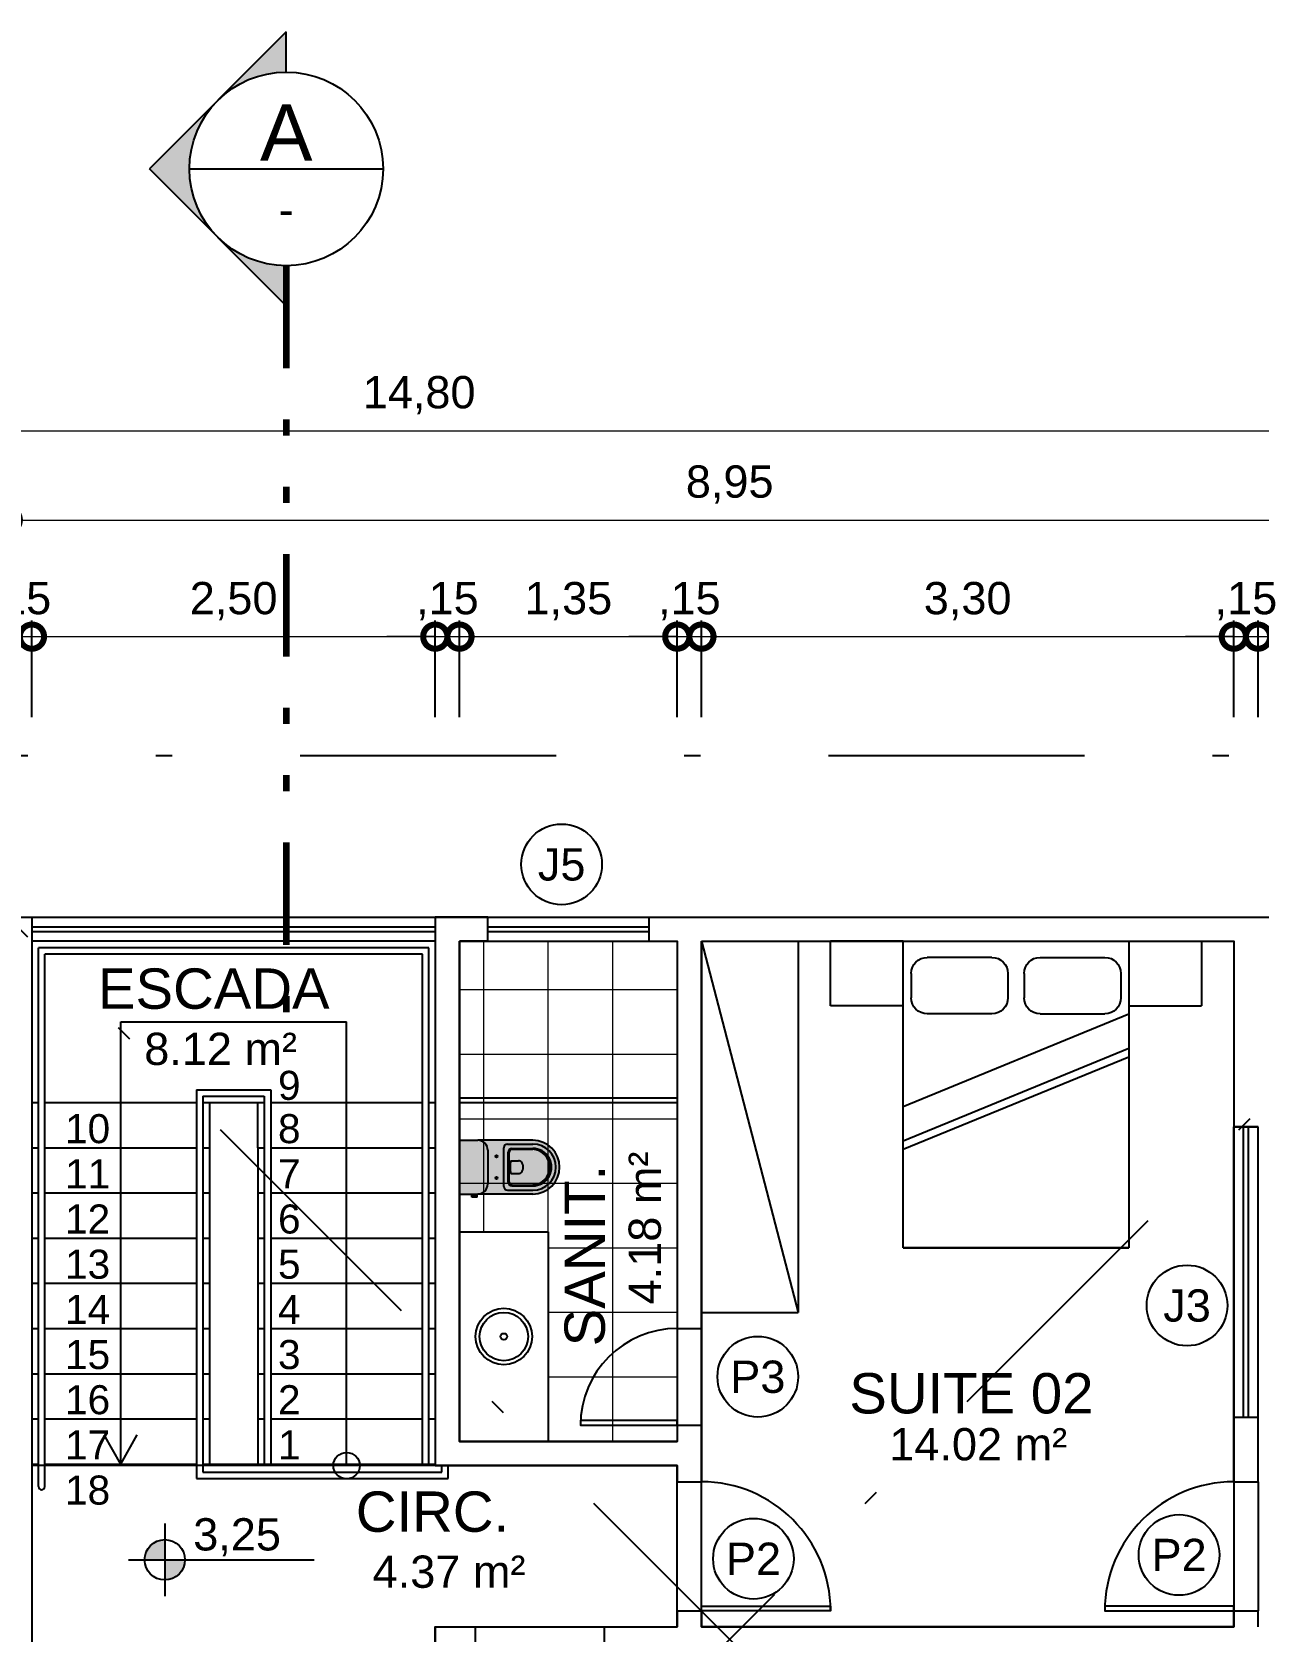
# Model space of a CAD drawing. Header units: metres. Extents: x 47788.9 to 47882.9, y 23411 to 23449.6.
# Drawn here: x 47798.4 to 47806, y 23425.49 to 23435.4 of the extents above; entities that cross this region are included whole.
import ezdxf
from ezdxf.enums import TextEntityAlignment as Align

# ---------------------------------------------------------------- set-up
doc = ezdxf.new("R2010")
doc.units = ezdxf.units.M
doc.header["$LTSCALE"] = 0.25
doc.linetypes.add('DASHDOT2', pattern=[12.7, 6.35, -3.175, 0, -3.175])
doc.linetypes.add('DIVIDEX2', pattern=[63.5, 25.4, -12.7, 0, -12.7, 0, -12.7])
for name, color, linetype in [('0 @ 0.1', 7, 'Continuous'), ('ARQ_ALV CT', 5, 'Continuous'), ('ARQ_ALV VS', 2, 'Continuous'), ('ARQ_ESQ CT', 30, 'Continuous'), ('ARQ_GRADIL', 2, 'Continuous'), ('ARQ_MOB 01', 1, 'Continuous'), ('ARQ_PISO 01', 1, 'Continuous'), ('ARQ_PROJ SUP', 1, 'DASHDOT2'), ('ARQ_SAN 01', 1, 'Continuous'), ('ARQ_SAN 02', 2, 'Continuous'), ('ARQ_SIMB 01', 1, 'Continuous'), ('ARQ_TXT 01', 1, 'Continuous'), ('LOUÇA', 2, 'Continuous'), ('SIMB_01', 1, 'Continuous'), ('SIMB_02', 2, 'Continuous'), ('SIMB_PREENCHIMENTO', 253, 'Continuous'), ('SIMB_TXT', 1, 'Continuous')]:
    doc.layers.add(name, color=color, linetype=linetype)
doc.layers.add('ARQ_0_AREAS', color=7, linetype='Continuous', true_color=0x5a1694, plot=False)
doc.layers.add('ARQ_0_AREAS @ 0.1', color=7, linetype='Continuous', true_color=0x5a1694, plot=False)
doc.layers.add('ARQ_CINZA 03', color=252, linetype='Continuous', lineweight=9)
doc.layers.add('SIMB_LCT', color=252, linetype='DIVIDEX2', lineweight=100)
doc.layers.add('ARQ_COTA_AZUL', color=5, linetype='Continuous', lineweight=20, true_color=0x0000ff)
doc.styles.add('Annot_1.8mm', font='arial.ttf', dxfattribs={"height": 1.8})
doc.styles.add('Annot_2.0mm', font='arial.ttf', dxfattribs={"height": 2})
doc.styles.add('Annot_2.5mm', font='arial.ttf', dxfattribs={"height": 2.5})
doc.styles.add('cota', font='arial.ttf')
doc.styles.add('SIMB', font='arial.ttf')
doc.dimstyles.new('Info 01 - annot', dxfattribs={"dimtxt": 2, "dimasz": 3, "dimexe": 1, "dimexo": 1, "dimgap": 1, "dimtad": 1, "dimzin": 4, "dimtxsty": 'cota', "dimblk": 'DOTSMALL', "dimcen": 2, "dimdle": 1, "dimclrd": 256, "dimclre": 256, "dimclrt": 1, "dimazin": 2, "dimtfac": 0.09, "dimtix": 1, "dimtmove": 2, "dimatfit": 2, "dimfxl": 5, "dimfxlon": 1, "dimtolj": 1, "dimtzin": 4, "dimlwd": -1, "dimarcsym": 1})

# ---------------------------------------------------------------- blocks, each defined once
blk = doc.blocks.new('VASO_BELL')
at = {"true_color": 0xffffff}
h = blk.add_hatch(color=7, dxfattribs=at)
h.dxf.hatch_style = 1
edge = h.paths.add_edge_path()
edge.add_line((0, 0), (0.37, 0))
edge.add_line((0.37, 0), (0.37, -0.126))
edge.add_line((0.37, -0.126), (0.37, -0.505))
edge.add_arc((0.185, -0.505), 0.185, -180, 0, ccw=False)
edge.add_line((0, -0.505), (0, -0.126))
edge.add_line((0, -0.126), (0, 0))
h = blk.add_hatch(color=7, dxfattribs=at)
h.dxf.hatch_style = 1
h.paths.add_polyline_path([(-0.007, -0.086), (-0.022, -0.086), (-0.022, -0.121), (-0.007, -0.121)])
h = blk.add_hatch(color=7, dxfattribs=at)
h.dxf.hatch_style = 1
h.paths.add_polyline_path([(0, -0.089), (-0.007, -0.089), (-0.007, -0.117), (0, -0.117)])
at = {"layer": 'ARQ_SAN 01'}
for p, q in [((0.056, -0.361), (0.056, -0.505)), ((0.062, -0.361), (0.062, -0.505)), ((0.082, -0.336), (0.288, -0.336)), ((0.082, -0.342), (0.288, -0.342)), ((0.141, -0.353), (0.141, -0.406)), ((0.229, -0.353), (0.229, -0.406)), ((0.308, -0.361), (0.308, -0.505)), ((0.314, -0.361), (0.314, -0.505))]:
    blk.add_line(p, q, dxfattribs=at)
for centre in [(0.11, -0.255), (0.26, -0.255)]:
    blk.add_circle(centre, 0.0075, dxfattribs=at)
for centre, radius, start, end in [((0.082, -0.361), 0.025, 90, 180), ((0.082, -0.361), 0.019, 90, 180), ((0.191, -0.592), 0.244, 91.4264, 101.8331), ((0.168, -0.406), 0.027, 180, 229.1678), ((0.185, -0.386), 0.053, 229.1678, 310.8322), ((0.179, -0.592), 0.244, 78.1669, 88.5736), ((0.202, -0.406), 0.027, 310.8322, 0), ((0.288, -0.361), 0.025, 0, 90), ((0.288, -0.361), 0.019, 0, 90), ((0.185, -0.505), 0.129, 179.7773, 0.2227), ((0.185, -0.499), 0.123, 182.6006, 357.3994)]:
    blk.add_arc(centre, radius, start, end, dxfattribs=at)
at = {"layer": 'ARQ_SAN 02'}
for p, q in [((0, 0), (0, -0.126)), ((0, 0), (0.37, 0)), ((0.37, 0), (0.37, -0.126)), ((-0.022, -0.086), (-0.007, -0.086)), ((-0.022, -0.121), (-0.022, -0.086)), ((-0.007, -0.121), (-0.007, -0.086)), ((0, -0.089), (-0.007, -0.089)), ((-0.022, -0.121), (-0.007, -0.121)), ((0, -0.117), (-0.007, -0.117)), ((0, -0.505), (0, -0.126)), ((0.301, -0.195), (0.069, -0.195)), ((0.37, -0.505), (0.37, -0.126)), ((0.051, -0.306), (0.319, -0.306)), ((0.026, -0.331), (0.026, -0.505)), ((0.344, -0.331), (0.344, -0.505))]:
    blk.add_line(p, q, dxfattribs=at)
for centre, radius, start, end in [((0.069, -0.126), 0.069, 180, 270), ((0.301, -0.126), 0.069, 270, 0), ((0.051, -0.331), 0.025, 90, 180), ((0.319, -0.331), 0.025, 0, 90), ((0.185, -0.505), 0.185, 180, 0), ((0.185, -0.505), 0.159, 180, 0)]:
    blk.add_arc(centre, radius, start, end, dxfattribs=at)
blk = doc.blocks.new('_DotSmall')
at = {"color": 0, "linetype": 'ByBlock', "const_width": 0.5}
blk.add_lwpolyline([(-0.0625, 0, 1), (0.0625, 0, 1)], format="xyb", close=True, dxfattribs=at)
blk = doc.blocks.new('*D34')
at = {"layer": 'ARQ_COTA_AZUL', "lineweight": -2, "transparency": 16777216}
for p, q in [((47798.2478, 23431.1508), (47798.2478, 23431.7508)), ((47798.3978, 23431.1508), (47798.3978, 23431.7508))]:
    blk.add_line(p, q, dxfattribs=at)
at = {"layer": 'ARQ_COTA_AZUL', "transparency": 16777216}
for p, q in [((47798.2478, 23431.6508), (47797.9478, 23431.6508)), ((47798.2478, 23431.6508), (47798.3978, 23431.6508)), ((47798.3978, 23431.6508), (47798.6978, 23431.6508))]:
    blk.add_line(p, q, dxfattribs=at)
at = {"layer": 'Defpoints', "color": 0, "transparency": 16777216}
for p in [(47798.3978, 23431.6508), (47798.2478, 23429.9128), (47798.3978, 23429.9128)]:
    blk.add_point(p, dxfattribs=at)
at = {"layer": 'ARQ_COTA_AZUL', "transparency": 16777216, "xscale": 0.3, "yscale": 0.3, "zscale": 0.3}
blk.add_blockref('_DotSmall', (47798.2478, 23431.6508), dxfattribs=at)
at = {"layer": 'ARQ_COTA_AZUL', "transparency": 16777216, "xscale": 0.3, "yscale": 0.3, "zscale": 0.3, "rotation": 180}
blk.add_blockref('_DotSmall', (47798.3978, 23431.6508), dxfattribs=at)
at = {"layer": 'ARQ_COTA_AZUL', "color": 1, "transparency": 16777216, "insert": (47798.3228, 23431.871), "char_height": 0.2, "attachment_point": 5, "style": 'cota'}
blk.add_mtext('\\A1;,15', dxfattribs=at)
blk = doc.blocks.new('*D35')
at = {"layer": 'ARQ_COTA_AZUL', "lineweight": -2, "transparency": 16777216}
for p, q in [((47798.3978, 23431.1508), (47798.3978, 23431.7508)), ((47800.8978, 23431.1508), (47800.8978, 23431.7508))]:
    blk.add_line(p, q, dxfattribs=at)
at = {"layer": 'ARQ_COTA_AZUL', "transparency": 16777216}
blk.add_line((47798.2978, 23431.6508), (47800.9978, 23431.6508), dxfattribs=at)
at = {"layer": 'Defpoints', "color": 0, "transparency": 16777216}
for p in [(47800.8978, 23431.6508), (47798.3978, 23429.9128), (47800.8978, 23429.9128)]:
    blk.add_point(p, dxfattribs=at)
at = {"layer": 'ARQ_COTA_AZUL', "transparency": 16777216, "xscale": 0.3, "yscale": 0.3, "zscale": 0.3, "rotation": 180}
blk.add_blockref('_DotSmall', (47798.3978, 23431.6508), dxfattribs=at)
at = {"layer": 'ARQ_COTA_AZUL', "transparency": 16777216, "xscale": 0.3, "yscale": 0.3, "zscale": 0.3}
blk.add_blockref('_DotSmall', (47800.8978, 23431.6508), dxfattribs=at)
at = {"layer": 'ARQ_COTA_AZUL', "color": 1, "transparency": 16777216, "insert": (47799.6478, 23431.871), "char_height": 0.2, "attachment_point": 5, "style": 'cota'}
blk.add_mtext('\\A1;2,50', dxfattribs=at)
blk = doc.blocks.new('*D36')
at = {"layer": 'ARQ_COTA_AZUL', "lineweight": -2, "transparency": 16777216}
for p, q in [((47800.8978, 23431.1508), (47800.8978, 23431.7508)), ((47801.0478, 23431.1508), (47801.0478, 23431.7508))]:
    blk.add_line(p, q, dxfattribs=at)
at = {"layer": 'ARQ_COTA_AZUL', "transparency": 16777216}
for p, q in [((47800.8978, 23431.6508), (47800.5978, 23431.6508)), ((47800.8978, 23431.6508), (47801.0478, 23431.6508)), ((47801.0478, 23431.6508), (47801.3478, 23431.6508))]:
    blk.add_line(p, q, dxfattribs=at)
at = {"layer": 'Defpoints', "color": 0, "transparency": 16777216}
for p in [(47801.0478, 23431.6508), (47800.8978, 23429.9128), (47801.0478, 23429.7628)]:
    blk.add_point(p, dxfattribs=at)
at = {"layer": 'ARQ_COTA_AZUL', "transparency": 16777216, "xscale": 0.3, "yscale": 0.3, "zscale": 0.3}
blk.add_blockref('_DotSmall', (47800.8978, 23431.6508), dxfattribs=at)
at = {"layer": 'ARQ_COTA_AZUL', "transparency": 16777216, "xscale": 0.3, "yscale": 0.3, "zscale": 0.3, "rotation": 180}
blk.add_blockref('_DotSmall', (47801.0478, 23431.6508), dxfattribs=at)
at = {"layer": 'ARQ_COTA_AZUL', "color": 1, "transparency": 16777216, "insert": (47800.9728, 23431.871), "char_height": 0.2, "attachment_point": 5, "style": 'cota'}
blk.add_mtext('\\A1;,15', dxfattribs=at)
blk = doc.blocks.new('*D30')
at = {"layer": 'ARQ_COTA_AZUL', "lineweight": -2, "transparency": 16777216}
for p, q in [((47801.0478, 23431.1508), (47801.0478, 23431.7508)), ((47802.3978, 23431.1508), (47802.3978, 23431.7508))]:
    blk.add_line(p, q, dxfattribs=at)
at = {"layer": 'ARQ_COTA_AZUL', "transparency": 16777216}
blk.add_line((47800.9478, 23431.6508), (47802.4978, 23431.6508), dxfattribs=at)
at = {"layer": 'Defpoints', "color": 0, "transparency": 16777216}
for p in [(47802.3978, 23431.6508), (47801.0478, 23429.7628), (47802.3978, 23429.7628)]:
    blk.add_point(p, dxfattribs=at)
at = {"layer": 'ARQ_COTA_AZUL', "transparency": 16777216, "xscale": 0.3, "yscale": 0.3, "zscale": 0.3, "rotation": 180}
blk.add_blockref('_DotSmall', (47801.0478, 23431.6508), dxfattribs=at)
at = {"layer": 'ARQ_COTA_AZUL', "transparency": 16777216, "xscale": 0.3, "yscale": 0.3, "zscale": 0.3}
blk.add_blockref('_DotSmall', (47802.3978, 23431.6508), dxfattribs=at)
at = {"layer": 'ARQ_COTA_AZUL', "color": 1, "transparency": 16777216, "insert": (47801.7228, 23431.871), "char_height": 0.2, "attachment_point": 5, "style": 'cota'}
blk.add_mtext('\\A1;1,35', dxfattribs=at)
blk = doc.blocks.new('*D31')
at = {"layer": 'ARQ_COTA_AZUL', "lineweight": -2, "transparency": 16777216}
for p, q in [((47802.3978, 23431.1508), (47802.3978, 23431.7508)), ((47802.5478, 23431.1508), (47802.5478, 23431.7508))]:
    blk.add_line(p, q, dxfattribs=at)
at = {"layer": 'ARQ_COTA_AZUL', "transparency": 16777216}
for p, q in [((47802.3978, 23431.6508), (47802.0978, 23431.6508)), ((47802.3978, 23431.6508), (47802.5478, 23431.6508)), ((47802.5478, 23431.6508), (47802.8478, 23431.6508))]:
    blk.add_line(p, q, dxfattribs=at)
at = {"layer": 'Defpoints', "color": 0, "transparency": 16777216}
for p in [(47802.5478, 23431.6508), (47802.3978, 23429.7628), (47802.5478, 23429.7628)]:
    blk.add_point(p, dxfattribs=at)
at = {"layer": 'ARQ_COTA_AZUL', "transparency": 16777216, "xscale": 0.3, "yscale": 0.3, "zscale": 0.3}
blk.add_blockref('_DotSmall', (47802.3978, 23431.6508), dxfattribs=at)
at = {"layer": 'ARQ_COTA_AZUL', "transparency": 16777216, "xscale": 0.3, "yscale": 0.3, "zscale": 0.3, "rotation": 180}
blk.add_blockref('_DotSmall', (47802.5478, 23431.6508), dxfattribs=at)
at = {"layer": 'ARQ_COTA_AZUL', "color": 1, "transparency": 16777216, "insert": (47802.4728, 23431.871), "char_height": 0.2, "attachment_point": 5, "style": 'cota'}
blk.add_mtext('\\A1;,15', dxfattribs=at)
blk = doc.blocks.new('*D32')
at = {"layer": 'ARQ_COTA_AZUL', "lineweight": -2, "transparency": 16777216}
for p, q in [((47802.5478, 23431.1508), (47802.5478, 23431.7508)), ((47805.8478, 23431.1508), (47805.8478, 23431.7508))]:
    blk.add_line(p, q, dxfattribs=at)
at = {"layer": 'ARQ_COTA_AZUL', "transparency": 16777216}
blk.add_line((47802.4478, 23431.6508), (47805.9478, 23431.6508), dxfattribs=at)
at = {"layer": 'Defpoints', "color": 0, "transparency": 16777216}
for p in [(47805.8478, 23431.6508), (47802.5478, 23429.7628), (47805.8478, 23429.7628)]:
    blk.add_point(p, dxfattribs=at)
at = {"layer": 'ARQ_COTA_AZUL', "transparency": 16777216, "xscale": 0.3, "yscale": 0.3, "zscale": 0.3, "rotation": 180}
blk.add_blockref('_DotSmall', (47802.5478, 23431.6508), dxfattribs=at)
at = {"layer": 'ARQ_COTA_AZUL', "transparency": 16777216, "xscale": 0.3, "yscale": 0.3, "zscale": 0.3}
blk.add_blockref('_DotSmall', (47805.8478, 23431.6508), dxfattribs=at)
at = {"layer": 'ARQ_COTA_AZUL', "color": 1, "transparency": 16777216, "insert": (47804.1978, 23431.871), "char_height": 0.2, "attachment_point": 5, "style": 'cota'}
blk.add_mtext('\\A1;3,30', dxfattribs=at)
blk = doc.blocks.new('*D33')
at = {"layer": 'ARQ_COTA_AZUL', "lineweight": -2, "transparency": 16777216}
for p, q in [((47805.8478, 23431.1508), (47805.8478, 23431.7508)), ((47805.9978, 23431.1508), (47805.9978, 23431.7508))]:
    blk.add_line(p, q, dxfattribs=at)
at = {"layer": 'ARQ_COTA_AZUL', "transparency": 16777216}
for p, q in [((47805.8478, 23431.6508), (47805.5478, 23431.6508)), ((47805.8478, 23431.6508), (47805.9978, 23431.6508)), ((47805.9978, 23431.6508), (47806.2978, 23431.6508))]:
    blk.add_line(p, q, dxfattribs=at)
at = {"layer": 'Defpoints', "color": 0, "transparency": 16777216}
for p in [(47805.9978, 23431.6508), (47805.9978, 23429.9128), (47805.8478, 23429.7628)]:
    blk.add_point(p, dxfattribs=at)
at = {"layer": 'ARQ_COTA_AZUL', "transparency": 16777216, "xscale": 0.3, "yscale": 0.3, "zscale": 0.3}
blk.add_blockref('_DotSmall', (47805.8478, 23431.6508), dxfattribs=at)
at = {"layer": 'ARQ_COTA_AZUL', "transparency": 16777216, "xscale": 0.3, "yscale": 0.3, "zscale": 0.3, "rotation": 180}
blk.add_blockref('_DotSmall', (47805.9978, 23431.6508), dxfattribs=at)
at = {"layer": 'ARQ_COTA_AZUL', "color": 1, "transparency": 16777216, "insert": (47805.9228, 23431.871), "char_height": 0.2, "attachment_point": 5, "style": 'cota'}
blk.add_mtext('\\A1;,15', dxfattribs=at)
blk = doc.blocks.new('*D26')
at = {"layer": 'ARQ_COTA_AZUL', "lineweight": -2, "transparency": 16777216}
for p, q in [((47805.9978, 23431.1508), (47805.9978, 23431.7508)), ((47807.1978, 23431.1508), (47807.1978, 23431.7508))]:
    blk.add_line(p, q, dxfattribs=at)
at = {"layer": 'ARQ_COTA_AZUL', "transparency": 16777216}
blk.add_line((47805.8978, 23431.6508), (47807.2978, 23431.6508), dxfattribs=at)
at = {"layer": 'Defpoints', "color": 0, "transparency": 16777216}
for p in [(47807.1978, 23431.6508), (47805.9978, 23429.9128), (47807.1978, 23429.9128)]:
    blk.add_point(p, dxfattribs=at)
at = {"layer": 'ARQ_COTA_AZUL', "transparency": 16777216, "xscale": 0.3, "yscale": 0.3, "zscale": 0.3, "rotation": 180}
blk.add_blockref('_DotSmall', (47805.9978, 23431.6508), dxfattribs=at)
at = {"layer": 'ARQ_COTA_AZUL', "transparency": 16777216, "xscale": 0.3, "yscale": 0.3, "zscale": 0.3}
blk.add_blockref('_DotSmall', (47807.1978, 23431.6508), dxfattribs=at)
at = {"layer": 'ARQ_COTA_AZUL', "color": 1, "transparency": 16777216, "insert": (47806.5978, 23431.871), "char_height": 0.2, "attachment_point": 5, "style": 'cota'}
blk.add_mtext('\\A1;1,20', dxfattribs=at)
blk = doc.blocks.new('*U25')
at = {"layer": 'SIMB_02'}
blk.add_circle((0, 0), 2.5, dxfattribs=at)
at = {"layer": 'SIMB_TXT', "style": 'SIMB'}
blk.add_attdef('CDESQ', text='', height=2, dxfattribs=at).set_placement((0, 0), align=Align.MIDDLE_CENTER)
blk = doc.blocks.new('*D113')
at = {"layer": 'ARQ_COTA_AZUL', "lineweight": -2, "transparency": 16777216}
for p, q in [((47798.2478, 23431.8733), (47798.2478, 23432.4733)), ((47807.1978, 23431.8733), (47807.1978, 23432.4733))]:
    blk.add_line(p, q, dxfattribs=at)
at = {"layer": 'ARQ_COTA_AZUL', "transparency": 16777216}
blk.add_line((47798.1478, 23432.3733), (47807.2978, 23432.3733), dxfattribs=at)
at = {"layer": 'Defpoints', "color": 0, "transparency": 16777216}
for p in [(47807.1978, 23432.3733), (47807.1978, 23429.9128), (47798.2478, 23428.6628)]:
    blk.add_point(p, dxfattribs=at)
at = {"layer": 'ARQ_COTA_AZUL', "transparency": 16777216, "xscale": 0.3, "yscale": 0.3, "zscale": 0.3, "rotation": 180}
blk.add_blockref('_DotSmall', (47798.2478, 23432.3733), dxfattribs=at)
at = {"layer": 'ARQ_COTA_AZUL', "transparency": 16777216, "xscale": 0.3, "yscale": 0.3, "zscale": 0.3}
blk.add_blockref('_DotSmall', (47807.1978, 23432.3733), dxfattribs=at)
at = {"layer": 'ARQ_COTA_AZUL', "color": 1, "transparency": 16777216, "insert": (47802.7228, 23432.5935), "char_height": 0.2, "attachment_point": 5, "style": 'cota'}
blk.add_mtext('\\A1;8,95', dxfattribs=at)
blk = doc.blocks.new('*D115')
at = {"layer": 'ARQ_COTA_AZUL', "transparency": 16777216}
blk.add_line((47792.6161, 23428.5628), (47792.6161, 23429.8628), dxfattribs=at)
at = {"layer": 'ARQ_COTA_AZUL', "lineweight": -2, "transparency": 16777216}
for p, q in [((47793.1161, 23429.7628), (47792.5161, 23429.7628)), ((47793.1161, 23428.6628), (47792.5161, 23428.6628))]:
    blk.add_line(p, q, dxfattribs=at)
at = {"layer": 'Defpoints', "color": 0, "transparency": 16777216}
for p in [(47792.6161, 23429.7628), (47798.3978, 23429.7628), (47793.3978, 23428.6628)]:
    blk.add_point(p, dxfattribs=at)
at = {"layer": 'ARQ_COTA_AZUL', "transparency": 16777216, "xscale": 0.3, "yscale": 0.3, "zscale": 0.3}
for p, rotation in [((47792.6161, 23429.7628), 90), ((47792.6161, 23428.6628), 270)]:
    blk.add_blockref('_DotSmall', p, dxfattribs=dict(at, rotation=rotation))
at = {"layer": 'ARQ_COTA_AZUL', "color": 1, "transparency": 16777216, "insert": (47792.3959, 23429.2128), "char_height": 0.2, "attachment_point": 5, "rotation": 90, "style": 'cota'}
blk.add_mtext('\\A1;1,10', dxfattribs=at)
blk = doc.blocks.new('*D116')
at = {"layer": 'ARQ_COTA_AZUL', "transparency": 16777216}
for p, q in [((47792.6161, 23429.9128), (47792.6161, 23430.2128)), ((47792.6161, 23429.7628), (47792.6161, 23429.9128)), ((47792.6161, 23429.7628), (47792.6161, 23429.4628))]:
    blk.add_line(p, q, dxfattribs=at)
at = {"layer": 'ARQ_COTA_AZUL', "lineweight": -2, "transparency": 16777216}
for p, q in [((47793.1161, 23429.9128), (47792.5161, 23429.9128)), ((47793.1161, 23429.7628), (47792.5161, 23429.7628))]:
    blk.add_line(p, q, dxfattribs=at)
at = {"layer": 'Defpoints', "color": 0, "transparency": 16777216}
for p in [(47792.6161, 23429.9128), (47798.3978, 23429.9128), (47798.3978, 23429.7628)]:
    blk.add_point(p, dxfattribs=at)
at = {"layer": 'ARQ_COTA_AZUL', "transparency": 16777216, "xscale": 0.3, "yscale": 0.3, "zscale": 0.3}
for p, rotation in [((47792.6161, 23429.9128), 270), ((47792.6161, 23429.7628), 90)]:
    blk.add_blockref('_DotSmall', p, dxfattribs=dict(at, rotation=rotation))
at = {"layer": 'ARQ_COTA_AZUL', "color": 1, "transparency": 16777216, "insert": (47792.3959, 23429.8378), "char_height": 0.2, "attachment_point": 5, "rotation": 90, "style": 'cota'}
blk.add_mtext('\\A1;,15', dxfattribs=at)
blk = doc.blocks.new('*D119')
at = {"layer": 'ARQ_COTA_AZUL', "transparency": 16777216}
blk.add_line((47792.6161, 23429.8128), (47792.6161, 23431.0128), dxfattribs=at)
at = {"layer": 'ARQ_COTA_AZUL', "lineweight": -2, "transparency": 16777216}
for p, q in [((47793.1161, 23430.9128), (47792.5161, 23430.9128)), ((47793.1161, 23429.9128), (47792.5161, 23429.9128))]:
    blk.add_line(p, q, dxfattribs=at)
at = {"layer": 'Defpoints', "color": 0, "transparency": 16777216}
for p in [(47792.6161, 23430.9128), (47797.2478, 23430.9128), (47798.3978, 23429.9128)]:
    blk.add_point(p, dxfattribs=at)
at = {"layer": 'ARQ_COTA_AZUL', "transparency": 16777216, "xscale": 0.3, "yscale": 0.3, "zscale": 0.3}
for p, rotation in [((47792.6161, 23430.9128), 90), ((47792.6161, 23429.9128), 270)]:
    blk.add_blockref('_DotSmall', p, dxfattribs=dict(at, rotation=rotation))
at = {"layer": 'ARQ_COTA_AZUL', "color": 1, "transparency": 16777216, "insert": (47792.3959, 23430.4128), "char_height": 0.2, "attachment_point": 5, "rotation": 90, "style": 'cota'}
blk.add_mtext('\\A1;1,00', dxfattribs=at)
blk = doc.blocks.new('*D127')
at = {"layer": 'ARQ_COTA_AZUL', "transparency": 16777216}
blk.add_line((47809.1805, 23425.4128), (47809.1805, 23426.6128), dxfattribs=at)
at = {"layer": 'ARQ_COTA_AZUL', "lineweight": -2, "transparency": 16777216}
for p, q in [((47808.6805, 23426.5128), (47809.2805, 23426.5128)), ((47808.6805, 23425.5128), (47809.2805, 23425.5128))]:
    blk.add_line(p, q, dxfattribs=at)
at = {"layer": 'Defpoints', "color": 0, "transparency": 16777216}
for p in [(47802.3978, 23426.5128), (47809.1805, 23426.5128), (47807.1978, 23425.5128)]:
    blk.add_point(p, dxfattribs=at)
at = {"layer": 'ARQ_COTA_AZUL', "transparency": 16777216, "xscale": 0.3, "yscale": 0.3, "zscale": 0.3}
for p, rotation in [((47809.1805, 23426.5128), 90), ((47809.1805, 23425.5128), 270)]:
    blk.add_blockref('_DotSmall', p, dxfattribs=dict(at, rotation=rotation))
at = {"layer": 'ARQ_COTA_AZUL', "color": 1, "transparency": 16777216, "insert": (47808.9603, 23426.0128), "char_height": 0.2, "attachment_point": 5, "rotation": 90, "style": 'cota'}
blk.add_mtext('\\A1;1,00', dxfattribs=at)
blk = doc.blocks.new('*D128')
at = {"layer": 'ARQ_COTA_AZUL', "transparency": 16777216}
for p, q in [((47809.1805, 23426.6628), (47809.1805, 23426.9628)), ((47809.1805, 23426.5128), (47809.1805, 23426.6628)), ((47809.1805, 23426.5128), (47809.1805, 23426.2128))]:
    blk.add_line(p, q, dxfattribs=at)
at = {"layer": 'ARQ_COTA_AZUL', "lineweight": -2, "transparency": 16777216}
for p, q in [((47808.6805, 23426.6628), (47809.2805, 23426.6628)), ((47808.6805, 23426.5128), (47809.2805, 23426.5128))]:
    blk.add_line(p, q, dxfattribs=at)
at = {"layer": 'Defpoints', "color": 0, "transparency": 16777216}
for p in [(47802.3978, 23426.6628), (47809.1805, 23426.6628), (47802.3978, 23426.5128)]:
    blk.add_point(p, dxfattribs=at)
at = {"layer": 'ARQ_COTA_AZUL', "transparency": 16777216, "xscale": 0.3, "yscale": 0.3, "zscale": 0.3}
for p, rotation in [((47809.1805, 23426.6628), 270), ((47809.1805, 23426.5128), 90)]:
    blk.add_blockref('_DotSmall', p, dxfattribs=dict(at, rotation=rotation))
at = {"layer": 'ARQ_COTA_AZUL', "color": 1, "transparency": 16777216, "insert": (47808.9603, 23426.5878), "char_height": 0.2, "attachment_point": 5, "rotation": 90, "style": 'cota'}
blk.add_mtext('\\A1;,15', dxfattribs=at)
blk = doc.blocks.new('*D129')
at = {"layer": 'ARQ_COTA_AZUL', "transparency": 16777216}
blk.add_line((47809.1805, 23426.5628), (47809.1805, 23429.8628), dxfattribs=at)
at = {"layer": 'ARQ_COTA_AZUL', "lineweight": -2, "transparency": 16777216}
for p, q in [((47808.6805, 23429.7628), (47809.2805, 23429.7628)), ((47808.6805, 23426.6628), (47809.2805, 23426.6628))]:
    blk.add_line(p, q, dxfattribs=at)
at = {"layer": 'Defpoints', "color": 0, "transparency": 16777216}
for p in [(47805.9978, 23429.7628), (47809.1805, 23429.7628), (47802.3978, 23426.6628)]:
    blk.add_point(p, dxfattribs=at)
at = {"layer": 'ARQ_COTA_AZUL', "transparency": 16777216, "xscale": 0.3, "yscale": 0.3, "zscale": 0.3}
for p, rotation in [((47809.1805, 23429.7628), 90), ((47809.1805, 23426.6628), 270)]:
    blk.add_blockref('_DotSmall', p, dxfattribs=dict(at, rotation=rotation))
at = {"layer": 'ARQ_COTA_AZUL', "color": 1, "transparency": 16777216, "insert": (47808.9603, 23428.2128), "char_height": 0.2, "attachment_point": 5, "rotation": 90, "style": 'cota'}
blk.add_mtext('\\A1;3,10', dxfattribs=at)
blk = doc.blocks.new('*D142')
at = {"layer": 'ARQ_COTA_AZUL', "lineweight": -2, "transparency": 16777216}
for p, q in [((47793.3978, 23432.427), (47793.3978, 23433.027)), ((47808.1978, 23432.427), (47808.1978, 23433.027))]:
    blk.add_line(p, q, dxfattribs=at)
at = {"layer": 'ARQ_COTA_AZUL', "transparency": 16777216}
blk.add_line((47793.2978, 23432.927), (47808.2978, 23432.927), dxfattribs=at)
at = {"layer": 'Defpoints', "color": 0, "transparency": 16777216}
for p in [(47808.1978, 23432.927), (47808.1978, 23430.9128), (47793.3978, 23428.6628)]:
    blk.add_point(p, dxfattribs=at)
at = {"layer": 'ARQ_COTA_AZUL', "transparency": 16777216, "xscale": 0.3, "yscale": 0.3, "zscale": 0.3, "rotation": 180}
blk.add_blockref('_DotSmall', (47793.3978, 23432.927), dxfattribs=at)
at = {"layer": 'ARQ_COTA_AZUL', "transparency": 16777216, "xscale": 0.3, "yscale": 0.3, "zscale": 0.3}
blk.add_blockref('_DotSmall', (47808.1978, 23432.927), dxfattribs=at)
at = {"layer": 'ARQ_COTA_AZUL', "color": 1, "transparency": 16777216, "insert": (47800.7978, 23433.1472), "char_height": 0.2, "attachment_point": 5, "style": 'cota'}
blk.add_mtext('\\A1;14,80', dxfattribs=at)
blk = doc.blocks.new('CAMA 180')
at = {"layer": 'ARQ_MOB 01'}
for p, q in [((0.4, 1.15), (0, 1.15)), ((0, 0.7), (0, 1.15)), ((0.4, 0.7), (0.4, 1.15)), ((1.9, 0.7), (0, 0.7)), ((0, 0.7), (0, -0.7)), ((0.4525, -0.7), (1.026, 0.7)), ((0.665, -0.7), (1.2385, 0.7)), ((0.7181, -0.7), (1.2916, 0.7)), ((1.9, -0.7), (1.9, 0.7)), ((1.9, 0.7), (1.9, -0.7)), ((0.2, 0.6501), (0.35, 0.6501)), ((0.1, 0.1501), (0.1, 0.5501)), ((0.45, 0.1501), (0.45, 0.5501)), ((0.2, 0.0501), (0.35, 0.0501)), ((0.2, -0.0501), (0.35, -0.0501)), ((0.1, -0.1501), (0.1, -0.5501)), ((0.45, -0.1501), (0.45, -0.5501)), ((0.2, -0.6501), (0.35, -0.6501)), ((0, -0.7), (1.9, -0.7)), ((0, -0.7), (0, -1.15)), ((0.4, -0.7), (0.4, -1.15)), ((0, -1.15), (0.4, -1.15))]:
    blk.add_line(p, q, dxfattribs=at)
for centre, start, end in [((0.2, 0.5501), 90, 180), ((0.35, 0.5501), 0, 90), ((0.2, 0.1501), 180, 270), ((0.35, 0.1501), 270, 0), ((0.2, -0.1501), 90, 180), ((0.35, -0.1501), 0, 90), ((0.2, -0.5501), 180, 270), ((0.35, -0.5501), 270, 0)]:
    blk.add_arc(centre, 0.1, start, end, dxfattribs=at)
blk = doc.blocks.new('nivel_PB_A_D')
at = {"layer": 'SIMB_PREENCHIMENTO', "transparency": 33554587}
h = blk.add_hatch(color=256, dxfattribs=at)
h.dxf.hatch_style = 1
h.paths.add_polyline_path([(0, 1.25, 0.414214), (-1.25, 0), (0, 0)])
h.paths.add_polyline_path([(1.25, 0), (0, 0), (0, -1.25, 0.414214)])
at = {"layer": 'SIMB_01'}
for p, q in [((0, 2.25), (0, -2.25)), ((-2.25, 0), (9.25, 0))]:
    blk.add_line(p, q, dxfattribs=at)
blk.add_circle((0, 0), 1.25, dxfattribs=at)
at = {"layer": 'SIMB_TXT', "style": 'SIMB'}
blk.add_attdef('00,00', (1.763, 0.576), '', height=2, dxfattribs=at)
blk = doc.blocks.new('*U162')
at = {"layer": 'SIMB_PREENCHIMENTO', "transparency": 33554587}
h = blk.add_hatch(color=256, dxfattribs=at)
h.dxf.hatch_style = 1
h.paths.add_polyline_path([(0, 8.483), (-4.152, 4.332, -0.401827), (4.152, 4.332)])
h = blk.add_hatch(color=256, dxfattribs=at)
h.dxf.hatch_style = 1
h.paths.add_polyline_path([(-4.332, 4.152), (-8.483, 0), (-6, 0, -0.193399)])
h = blk.add_hatch(color=256, dxfattribs=at)
h.dxf.hatch_style = 1
h.paths.add_polyline_path([(4.332, 4.152, -0.193399), (6, 0), (8.483, 0)])
at = {"layer": 'SIMB_01'}
for p, q in [((-8.483, 0), (0, 8.483)), ((8.483, 0), (0, 8.483)), ((0, 6), (0, -6)), ((-6, 0), (-8.483, 0)), ((6, 0), (8.483, 0))]:
    blk.add_line(p, q, dxfattribs=at)
blk.add_circle((0, 0), 6, dxfattribs=at)
at = {"layer": 'SIMB_LCT'}
blk.add_line((-6, 0), (-54.483, 0), dxfattribs=at)
at = {"layer": 'SIMB_TXT', "style": 'SIMB'}
for tag, height, p in [('000', 3.5, (2.25, 0)), ('999', 2, (-2.525, 0))]:
    blk.add_attdef(tag, text='', height=height, rotation=270, dxfattribs=at).set_placement(p, align=Align.MIDDLE_CENTER)

msp = doc.modelspace()

# ---------------------------------------------------------------- hatches: boundary and pattern name
at = {"layer": 'ARQ_CINZA 03'}
h = msp.add_hatch(dxfattribs=at)
h.set_pattern_fill('_USER', color=256, scale=0.4, angle=-90, double=1, pattern_type=0)
h.set_pattern_definition([(270, (47802.39784, 23426.66282), (0.4, -2e-16), []), (0, (47802.39784, 23426.66282), (0, 0.4), [])])
h.paths.add_polyline_path([(47801.5978, 23427.9628), (47801.5978, 23426.6628), (47802.3978, 23426.6628), (47802.3978, 23429.7628), (47801.0478, 23429.7628), (47801.0478, 23427.9628)])

# ---------------------------------------------------------------- linework, layer by layer
at = {"layer": 'ARQ_0_AREAS'}
for points in [[(47798.2478, 23429.9128), (47807.1978, 23429.9128), (47807.1978, 23420.9628), (47798.2478, 23420.9628)], [(47798.2478, 23429.9128), (47807.1978, 23429.9128), (47807.1978, 23420.9628), (47798.2478, 23420.9628)], [(47801.0478, 23429.7628), (47802.3978, 23429.7628), (47802.3978, 23426.6628), (47801.0478, 23426.6628)], [(47801.0478, 23429.7628), (47802.3978, 23429.7628), (47802.3978, 23426.6628), (47801.0478, 23426.6628)], [(47802.5478, 23429.7628), (47805.8478, 23429.7628), (47805.8478, 23425.5128), (47802.5478, 23425.5128)], [(47798.3978, 23425.3628), (47800.8978, 23425.3628), (47800.8978, 23425.5128), (47802.3978, 23425.5128), (47802.3978, 23426.5128), (47798.3978, 23426.5128)]]:
    msp.add_lwpolyline(points, close=True, dxfattribs=at)
at = {"layer": 'ARQ_ALV CT'}
for p, q in [((47798.2478, 23429.9128), (47798.3978, 23429.9128)), ((47798.3978, 23429.9128), (47798.3978, 23421.1128)), ((47801.2228, 23429.9128), (47800.8978, 23429.9128)), ((47800.8978, 23429.9128), (47800.8978, 23426.5128)), ((47801.2228, 23429.9128), (47802.2228, 23429.9128)), ((47802.2228, 23429.9128), (47807.1978, 23429.9128)), ((47801.2228, 23429.7628), (47801.0478, 23429.7628)), ((47801.0478, 23429.7628), (47801.0478, 23426.6628)), ((47801.2228, 23429.7628), (47802.2228, 23429.7628)), ((47802.2228, 23429.7628), (47802.3978, 23429.7628)), ((47802.3978, 23429.7628), (47802.3978, 23427.3628)), ((47802.5478, 23429.7628), (47802.5478, 23427.3628)), ((47802.5478, 23429.7628), (47805.8478, 23429.7628)), ((47805.8478, 23429.7628), (47805.8478, 23428.6128)), ((47805.9978, 23428.6128), (47805.8478, 23428.6128)), ((47805.8478, 23428.6128), (47805.9978, 23428.6128)), ((47802.3978, 23427.3628), (47802.5478, 23427.3628)), ((47802.3978, 23426.7628), (47802.5478, 23426.7628)), ((47802.3978, 23426.7628), (47802.3978, 23426.6628)), ((47802.5478, 23426.7628), (47802.5478, 23426.4128)), ((47805.8478, 23426.8128), (47805.9978, 23426.8128)), ((47805.8478, 23426.4128), (47805.8478, 23426.8128)), ((47805.9978, 23426.4128), (47805.9978, 23426.8128)), ((47801.0478, 23426.6628), (47802.3978, 23426.6628)), ((47800.8978, 23426.5128), (47801.0478, 23426.5128)), ((47801.0478, 23426.5128), (47802.3978, 23426.5128)), ((47802.3978, 23426.5128), (47802.3978, 23426.4128)), ((47802.3978, 23426.4128), (47802.5478, 23426.4128)), ((47805.8478, 23426.4128), (47805.9978, 23426.4128)), ((47802.3978, 23425.6128), (47802.5478, 23425.6128)), ((47802.3978, 23425.6128), (47802.3978, 23425.5128)), ((47802.5478, 23425.6128), (47802.5478, 23425.5128)), ((47805.8478, 23425.5128), (47805.8478, 23425.6128)), ((47805.8478, 23425.6128), (47805.9978, 23425.6128)), ((47805.9978, 23425.5128), (47805.9978, 23425.6128)), ((47800.8978, 23425.5128), (47801.1478, 23425.5128)), ((47800.8978, 23425.5128), (47800.8978, 23421.1128)), ((47801.1478, 23425.3628), (47801.1478, 23425.5128)), ((47801.9478, 23425.5128), (47802.3978, 23425.5128)), ((47801.9478, 23425.3628), (47801.9478, 23425.5128)), ((47802.5478, 23425.5128), (47805.8478, 23425.5128))]:
    msp.add_line(p, q, dxfattribs=at)
at = {"layer": 'ARQ_ALV VS'}
for p, q in [((47805.8478, 23426.8128), (47805.8478, 23428.6128)), ((47805.9978, 23426.8128), (47805.9978, 23428.6128))]:
    msp.add_line(p, q, dxfattribs=at)
at = {"layer": 'ARQ_ESQ CT'}
for p, q in [((47798.3978, 23429.8528), (47800.8978, 23429.8528)), ((47798.3978, 23429.8228), (47800.8978, 23429.8228)), ((47801.0478, 23428.7928), (47802.3978, 23428.7928)), ((47801.0478, 23428.7628), (47802.3978, 23428.7628)), ((47805.9078, 23426.8128), (47805.9078, 23428.6128)), ((47805.9378, 23426.8128), (47805.9378, 23428.6128))]:
    msp.add_line(p, q, dxfattribs=at)
for points in [[(47802.3978, 23426.7628), (47802.3978, 23426.7928), (47801.7978, 23426.7928), (47801.7978, 23426.7628)], [(47802.5478, 23425.6128), (47802.5478, 23425.6428), (47803.3478, 23425.6428), (47803.3478, 23425.6128)], [(47805.8478, 23425.6128), (47805.8478, 23425.6428), (47805.0478, 23425.6428), (47805.0478, 23425.6128)]]:
    msp.add_lwpolyline(points, close=True, dxfattribs=at)
at = {"layer": 'ARQ_GRADIL'}
for p, q in [((47800.8578, 23429.7228), (47798.4378, 23429.7228)), ((47798.4378, 23426.3828), (47798.4378, 23429.7228)), ((47800.8578, 23426.5228), (47800.8578, 23429.7228)), ((47800.8178, 23429.6828), (47798.4778, 23429.6828)), ((47798.4778, 23426.3828), (47798.4778, 23429.6828)), ((47800.8178, 23426.5228), (47800.8178, 23429.6828)), ((47799.4178, 23428.8428), (47799.8778, 23428.8428)), ((47799.4178, 23428.8428), (47799.4178, 23426.4328)), ((47799.8778, 23428.8428), (47799.8778, 23426.5228)), ((47799.4578, 23428.8028), (47799.8378, 23428.8028)), ((47799.4578, 23428.8028), (47799.4578, 23426.4728)), ((47799.8378, 23428.8028), (47799.8378, 23426.5228)), ((47799.4578, 23426.4728), (47800.9378, 23426.4728)), ((47800.9378, 23426.4728), (47800.9378, 23426.5128)), ((47800.9778, 23426.4328), (47800.9778, 23426.5128)), ((47799.4178, 23426.4328), (47800.9778, 23426.4328))]:
    msp.add_line(p, q, dxfattribs=at)
msp.add_arc((47798.4578, 23426.3828), 0.02, 180, 360, dxfattribs=at)
at = {"layer": 'ARQ_MOB 01', "linetype": 'Continuous'}
for p in [(47802.5478, 23429.7628), (47803.1478, 23429.7628), (47802.5478, 23427.4628)]:
    msp.add_line(p, (47803.1478, 23427.4628), dxfattribs=at)
at = {"layer": 'ARQ_PISO 01'}
for p, q in [((47798.3978, 23429.9128), (47800.8978, 23429.9128)), ((47800.8978, 23429.7628), (47798.3978, 23429.7628)), ((47798.3978, 23428.7628), (47798.4378, 23428.7628)), ((47798.4778, 23428.7628), (47799.4178, 23428.7628)), ((47799.4578, 23428.7628), (47799.8378, 23428.7628)), ((47799.4978, 23428.7628), (47799.4978, 23426.5228)), ((47799.7978, 23428.4828), (47799.7978, 23428.7628)), ((47799.8778, 23428.7628), (47800.8178, 23428.7628)), ((47800.8578, 23428.7628), (47800.8978, 23428.7628)), ((47798.3978, 23428.4828), (47798.4378, 23428.4828)), ((47798.4778, 23428.4828), (47799.4178, 23428.4828)), ((47799.4578, 23428.4828), (47799.4978, 23428.4828)), ((47799.7978, 23428.4828), (47799.7978, 23426.5228)), ((47799.7978, 23428.4828), (47799.8378, 23428.4828)), ((47799.8778, 23428.4828), (47800.8178, 23428.4828)), ((47800.8578, 23428.4828), (47800.8978, 23428.4828)), ((47798.3978, 23428.2028), (47798.4378, 23428.2028)), ((47798.4778, 23428.2028), (47799.4178, 23428.2028)), ((47799.4578, 23428.2028), (47799.4978, 23428.2028)), ((47799.7978, 23428.2028), (47799.8378, 23428.2028)), ((47799.8778, 23428.2028), (47800.8178, 23428.2028)), ((47800.8578, 23428.2028), (47800.8978, 23428.2028)), ((47798.3978, 23427.9228), (47798.4378, 23427.9228)), ((47798.4778, 23427.9228), (47799.4178, 23427.9228)), ((47799.4578, 23427.9228), (47799.4978, 23427.9228)), ((47799.7978, 23427.9228), (47799.8378, 23427.9228)), ((47799.8778, 23427.9228), (47800.8178, 23427.9228)), ((47800.8578, 23427.9228), (47800.8978, 23427.9228)), ((47798.3978, 23427.6428), (47798.4378, 23427.6428)), ((47798.4778, 23427.6428), (47799.4178, 23427.6428)), ((47799.4578, 23427.6428), (47799.4978, 23427.6428)), ((47799.7978, 23427.6428), (47799.8378, 23427.6428)), ((47799.8778, 23427.6428), (47800.8178, 23427.6428)), ((47800.8578, 23427.6428), (47800.8978, 23427.6428)), ((47798.3978, 23427.3628), (47798.4378, 23427.3628)), ((47798.4778, 23427.3628), (47799.4178, 23427.3628)), ((47799.4578, 23427.3628), (47799.4978, 23427.3628)), ((47799.7978, 23427.3628), (47799.8378, 23427.3628)), ((47799.8778, 23427.3628), (47800.8178, 23427.3628)), ((47800.8578, 23427.3628), (47800.8978, 23427.3628)), ((47802.3978, 23427.3628), (47802.3978, 23426.7628)), ((47802.5478, 23427.3628), (47802.5478, 23426.7628)), ((47798.3978, 23427.0828), (47798.4378, 23427.0828)), ((47798.4778, 23427.0828), (47799.4178, 23427.0828)), ((47799.4578, 23427.0828), (47799.4978, 23427.0828)), ((47799.7978, 23427.0828), (47799.8378, 23427.0828)), ((47799.8778, 23427.0828), (47800.8178, 23427.0828)), ((47800.8578, 23427.0828), (47800.8978, 23427.0828)), ((47798.3978, 23426.8028), (47798.4378, 23426.8028)), ((47798.4778, 23426.8028), (47799.4178, 23426.8028)), ((47799.4578, 23426.8028), (47799.4978, 23426.8028)), ((47799.7978, 23426.8028), (47799.8378, 23426.8028)), ((47799.8778, 23426.8028), (47800.8178, 23426.8028)), ((47800.8578, 23426.8028), (47800.8978, 23426.8028)), ((47798.3978, 23426.5228), (47798.4378, 23426.5228)), ((47798.4778, 23426.5228), (47799.4178, 23426.5228)), ((47799.4578, 23426.5228), (47800.8978, 23426.5228)), ((47802.3978, 23425.6128), (47802.3978, 23426.4128)), ((47802.5478, 23425.6128), (47802.5478, 23426.4128)), ((47805.8478, 23426.4128), (47805.8478, 23425.6128)), ((47805.9978, 23426.4128), (47805.9978, 23425.6128)), ((47801.1478, 23425.5128), (47801.9478, 23425.5128))]:
    msp.add_line(p, q, dxfattribs=at)
at = {"layer": 'ARQ_PROJ SUP'}
for p, q in [((47797.2478, 23419.9628), (47808.1978, 23430.9128)), ((47797.2478, 23430.9128), (47808.1978, 23419.9628)), ((47801.2228, 23429.7628), (47801.2228, 23429.9128)), ((47801.2228, 23429.8528), (47802.2228, 23429.8528)), ((47801.2228, 23429.8228), (47802.2228, 23429.8228)), ((47802.2228, 23429.7628), (47802.2228, 23429.9128))]:
    msp.add_line(p, q, dxfattribs=at)
msp.add_lwpolyline([(47797.2478, 23419.9628), (47808.1978, 23419.9628), (47808.1978, 23430.9128), (47797.2478, 23430.9128)], close=True, dxfattribs=at)
at = {"layer": 'ARQ_SAN 02'}
for p, q in [((47801.0478, 23427.9628), (47801.5978, 23427.9628)), ((47801.5978, 23427.9628), (47801.5978, 23426.6628))]:
    msp.add_line(p, q, dxfattribs=at)
for radius in [0.175, 0.15, 0.02]:
    msp.add_circle((47801.3228, 23427.3128), radius, dxfattribs=at)
at = {"layer": 'ARQ_SIMB 01'}
for p, q in [((47798.9478, 23429.2628), (47800.3478, 23429.2628)), ((47798.9478, 23426.5128), (47798.9478, 23429.2628)), ((47800.3478, 23426.5128), (47800.3478, 23429.2628)), ((47798.9478, 23426.5228), (47798.8453, 23426.7033)), ((47798.9478, 23426.5228), (47799.0504, 23426.7033))]:
    msp.add_line(p, q, dxfattribs=at)
msp.add_circle((47800.3478, 23426.5128), 0.0819, dxfattribs=at)
for centre, radius, start, end in [((47802.3978, 23426.7628), 0.6, 90, 180), ((47802.5478, 23425.6128), 0.8, 0, 90), ((47805.8478, 23425.6128), 0.8, 90, 180)]:
    msp.add_arc(centre, radius, start, end, dxfattribs=at)

# ---------------------------------------------------------------- block references
at = {"layer": '0 @ 0.1', "xscale": 0.1, "yscale": 0.1, "zscale": 0.1, "rotation": 89.99999999999999}
msp.add_blockref('*U162', (47799.9741, 23434.5499), dxfattribs=at).add_auto_attribs({'999': '-', '000': 'A'})
at = {"layer": '0 @ 0.1', "xscale": 0.1, "yscale": 0.1, "zscale": 0.1}
for p, values in [((47801.6811, 23430.2393), {'CDESQ': 'J5'}), ((47805.558, 23427.5054), {'CDESQ': 'J3'}), ((47802.8972, 23427.0638), {'CDESQ': 'P3'}), ((47802.8703, 23425.9357), {'CDESQ': 'P2'}), ((47805.5086, 23425.9592), {'CDESQ': 'P2'})]:
    msp.add_blockref('*U25', p, dxfattribs=at).add_auto_attribs(values)
at = {"layer": 'ARQ_0_AREAS @ 0.1', "xscale": 0.1, "yscale": 0.1, "zscale": 0.1}
msp.add_blockref('nivel_PB_A_D', (47799.2211, 23425.9294), dxfattribs=at).add_auto_attribs({'00,00': '3,25'})
at = {"layer": 'ARQ_MOB 01', "linetype": 'Continuous', "xscale": -1, "rotation": 90}
msp.add_blockref('CAMA 180', (47804.4978, 23429.7628), dxfattribs=at)
at = {"layer": 'LOUÇA', "xscale": 0.900000000000091, "yscale": 0.900000000000091, "zscale": 0.900000000000091, "rotation": 89.99999999999999}
msp.add_blockref('VASO_BELL', (47801.0478, 23428.1963), dxfattribs=at)

# ---------------------------------------------------------------- texts
at = {"layer": 'ARQ_TXT 01', "attachment_point": 1}
for s, width, gutter_width, heights, insert, char_height, style in [('ESCADA', 2.41083, 1.5, [0], (47798.8067, 23429.5944), 0.25, 'Annot_2.5mm'), ('8.12 m²', 1.1094, 1, [0], (47799.0937, 23429.196), 0.2, 'Annot_2.0mm'), ('9', 1.02, 0.9, [0], (47799.9229, 23428.9598), 0.18, 'Annot_1.8mm'), ('10', 1.02, 0.9, [0], (47798.6029, 23428.6914), 0.18, 'Annot_1.8mm'), ('8', 1.02, 0.9, [0], (47799.9229, 23428.6914), 0.18, 'Annot_1.8mm'), ('11', 1.02, 0.9, [0], (47798.6029, 23428.4114), 0.18, 'Annot_1.8mm'), ('7', 1.02, 0.9, [0], (47799.9229, 23428.4114), 0.18, 'Annot_1.8mm'), ('12', 1.02, 0.9, [0], (47798.6029, 23428.1314), 0.18, 'Annot_1.8mm'), ('6', 1.02, 0.9, [0], (47799.9229, 23428.1314), 0.18, 'Annot_1.8mm'), ('13', 1.02, 0.9, [0], (47798.6029, 23427.8514), 0.18, 'Annot_1.8mm'), ('5', 1.02, 0.9, [0], (47799.9229, 23427.8514), 0.18, 'Annot_1.8mm'), ('14', 1.02, 0.9, [0], (47798.6029, 23427.5714), 0.18, 'Annot_1.8mm'), ('4', 1.02, 0.9, [0], (47799.9229, 23427.5714), 0.18, 'Annot_1.8mm'), ('15', 1.02, 0.9, [0], (47798.6029, 23427.2914), 0.18, 'Annot_1.8mm'), ('3', 1.02, 0.9, [0], (47799.9229, 23427.2914), 0.18, 'Annot_1.8mm'), ('SUITE 02', 2.27532, 1.5, [0], (47803.4642, 23427.0863), 0.25, 'Annot_2.5mm'), ('16', 1.02, 0.9, [0], (47798.6029, 23427.0114), 0.18, 'Annot_1.8mm'), ('2', 1.02, 0.9, [0], (47799.9229, 23427.0114), 0.18, 'Annot_1.8mm'), ('14.02 m²', 1.1094, 1, [0], (47803.7122, 23426.7456), 0.2, 'Annot_2.0mm'), ('17', 1.02, 0.9, [0.1807], (47798.6029, 23426.7314), 0.18, 'Annot_1.8mm'), ('1', 1.02, 0.9, [0], (47799.9229, 23426.7314), 0.18, 'Annot_1.8mm'), ('18', 1.02, 0.9, [0.1807], (47798.6029, 23426.4514), 0.18, 'Annot_1.8mm'), ('CIRC.', 2.41083, 1.5, [0], (47800.4054, 23426.3528), 0.25, 'Annot_2.5mm'), ('4.37 m²', 1.1094, 1, [0], (47800.5098, 23425.9556), 0.2, 'Annot_2.0mm')]:
    msp.add_mtext_dynamic_manual_height_columns(s, width=width, gutter_width=gutter_width, heights=heights, dxfattribs=dict(at, insert=insert, char_height=char_height, style=style))
at = {"layer": 'ARQ_TXT 01', "attachment_point": 1, "rotation": 90}
for s, width, gutter_width, insert, char_height, style in [('4.18 m²', 1.1094, 1, (47802.0961, 23427.5122), 0.2, 'Annot_2.0mm'), ('SANIT.', 2.41083, 1.5, (47801.6989, 23427.2522), 0.25, 'Annot_2.5mm')]:
    msp.add_mtext_dynamic_manual_height_columns(s, width=width, gutter_width=gutter_width, heights=[0], dxfattribs=dict(at, insert=insert, char_height=char_height, style=style))

# ---------------------------------------------------------------- dimensions: what is measured, and where the dimension line sits
at = {"layer": 'ARQ_COTA_AZUL'}
for base, p1, p2, picture, middle in [((47808.1978, 23432.927), (47793.3978, 23428.6628), (47808.1978, 23430.9128), '*D142', (47800.7978, 23433.1472)), ((47807.1978, 23432.3733), (47798.2478, 23428.6628), (47807.1978, 23429.9128), '*D113', (47802.7228, 23432.5935)), ((47798.3978, 23431.6508), (47798.2478, 23429.9128), (47798.3978, 23429.9128), '*D34', (47798.3228, 23431.871)), ((47800.8978, 23431.6508), (47798.3978, 23429.9128), (47800.8978, 23429.9128), '*D35', (47799.6478, 23431.871)), ((47801.0478, 23431.6508), (47800.8978, 23429.9128), (47801.0478, 23429.7628), '*D36', (47800.9728, 23431.871)), ((47802.3978, 23431.6508), (47801.0478, 23429.7628), (47802.3978, 23429.7628), '*D30', (47801.7228, 23431.871)), ((47802.5478, 23431.6508), (47802.3978, 23429.7628), (47802.5478, 23429.7628), '*D31', (47802.4728, 23431.871)), ((47805.8478, 23431.6508), (47802.5478, 23429.7628), (47805.8478, 23429.7628), '*D32', (47804.1978, 23431.871)), ((47805.9978, 23431.6508), (47805.8478, 23429.7628), (47805.9978, 23429.9128), '*D33', (47805.9228, 23431.871)), ((47807.1978, 23431.6508), (47805.9978, 23429.9128), (47807.1978, 23429.9128), '*D26', (47806.5978, 23431.871))]:
    dim = msp.add_linear_dim(base=base, p1=p1, p2=p2, dimstyle='Info 01 - annot', dxfattribs=at)
    dim.commit()
    dim.dimension.update_dxf_attribs({"geometry": picture, "text_midpoint": middle})
for base, p1, p2, angle, picture, middle in [((47792.6161, 23430.9128), (47798.3978, 23429.9128), (47797.2478, 23430.9128), 270, '*D119', (47792.3959, 23430.4128)), ((47792.6161, 23429.9128), (47798.3978, 23429.7628), (47798.3978, 23429.9128), 270, '*D116', (47792.3959, 23429.8378)), ((47792.6161, 23429.7628), (47793.3978, 23428.6628), (47798.3978, 23429.7628), 270, '*D115', (47792.3959, 23429.2128)), ((47809.1805, 23429.7628), (47802.3978, 23426.6628), (47805.9978, 23429.7628), 90, '*D129', (47808.9603, 23428.2128)), ((47809.1805, 23426.6628), (47802.3978, 23426.5128), (47802.3978, 23426.6628), 90, '*D128', (47808.9603, 23426.5878)), ((47809.1805, 23426.5128), (47807.1978, 23425.5128), (47802.3978, 23426.5128), 90, '*D127', (47808.9603, 23426.0128))]:
    dim = msp.add_linear_dim(base=base, p1=p1, p2=p2, angle=angle, dimstyle='Info 01 - annot', dxfattribs=at)
    dim.commit()
    dim.dimension.update_dxf_attribs({"geometry": picture, "text_midpoint": middle})

doc.saveas('drawing.dxf')
